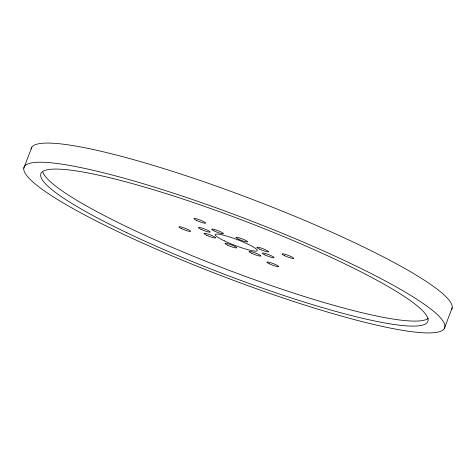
<?xml version="1.0" encoding="UTF-8"?>
<svg xmlns="http://www.w3.org/2000/svg" width="476" height="476" viewBox="0 0 476 476"><rect width="100%" height="100%" fill="white"/><g stroke="black" fill="none" stroke-linecap="round" stroke-linejoin="round"><path stroke-width="0.71" d="M23.8 168.201L31.821 147.227M444.179 328.773A225.112 30.94 20.9 0 0 144.829 184.2A225.112 30.94 20.9 0 0 114.014 229.771A225.112 30.94 20.9 0 0 444.179 328.773L452.2 307.799M428.376 318.289A207.102 28.465 20.9 0 1 229.456 270.457A207.102 28.465 20.9 0 1 42.846 172.122M31.118 149.036A225.112 30.94 20.9 0 1 252.851 199.575A225.112 30.94 20.9 0 1 451.498 309.614M224.38 240.88A22.509 3.094 20.9 0 0 257.248 250.679A22.509 3.094 20.9 0 0 227.117 236.191A22.509 3.094 20.9 0 0 224.38 240.88M259.337 249.025A6.301 0.869 20.9 0 0 268.595 251.804A6.301 0.869 20.9 0 0 260.229 247.758A6.301 0.869 20.9 0 0 259.337 249.025M238.488 239.172A6.301 0.869 20.9 0 0 247.603 241.856A6.301 0.869 20.9 0 0 239.059 237.786A6.301 0.869 20.9 0 0 238.488 239.172M214.129 230.919A6.301 0.869 20.9 0 0 223.387 233.698A6.301 0.869 20.9 0 0 215.021 229.652A6.301 0.869 20.9 0 0 214.129 230.919M201.05 229.349A6.301 0.869 20.9 0 0 210.172 232.032A6.301 0.869 20.9 0 0 201.628 227.962A6.301 0.869 20.9 0 0 201.05 229.349M206.4 235.132A6.301 0.869 20.9 0 0 215.652 237.911A6.301 0.869 20.9 0 0 207.292 233.865A6.301 0.869 20.9 0 0 206.4 235.132M227.552 245.128A6.301 0.869 20.9 0 0 236.673 247.812A6.301 0.869 20.9 0 0 228.129 243.742A6.301 0.869 20.9 0 0 227.552 245.128M251.608 253.238A6.301 0.869 20.9 0 0 260.86 256.017A6.301 0.869 20.9 0 0 252.5 251.971A6.301 0.869 20.9 0 0 251.608 253.238M264.989 254.952A6.301 0.869 20.9 0 0 274.105 257.635A6.301 0.869 20.9 0 0 265.56 253.565A6.301 0.869 20.9 0 0 264.989 254.952M196.356 220.34A6.301 0.869 20.9 0 0 205.62 223.125A6.301 0.869 20.9 0 0 197.26 219.079A6.301 0.869 20.9 0 0 196.356 220.34M284.428 255.606A6.301 0.869 20.9 0 0 293.686 258.391A6.301 0.869 20.9 0 0 285.332 254.345A6.301 0.869 20.9 0 0 284.428 255.606M269.362 263.811A6.301 0.869 20.9 0 0 278.627 266.596A6.301 0.869 20.9 0 0 270.267 262.55A6.301 0.869 20.9 0 0 269.362 263.811M181.296 228.54A6.301 0.869 20.9 0 0 190.561 231.324A6.301 0.869 20.9 0 0 182.201 227.284A6.301 0.869 20.9 0 0 181.296 228.54M126.539 232.585A207.102 28.465 20.9 0 0 427.656 321.83A207.102 28.465 20.9 0 0 148.827 188.329A207.102 28.465 20.9 0 0 126.539 232.585"/></g></svg>
